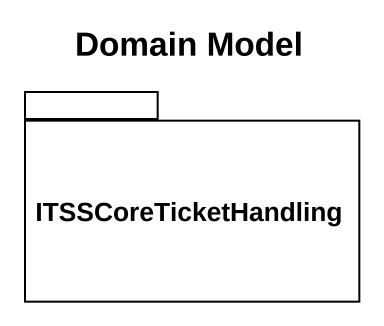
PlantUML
@startuml
title Domain Model
package ITSSCoreTicketHandling {
}
@enduml
